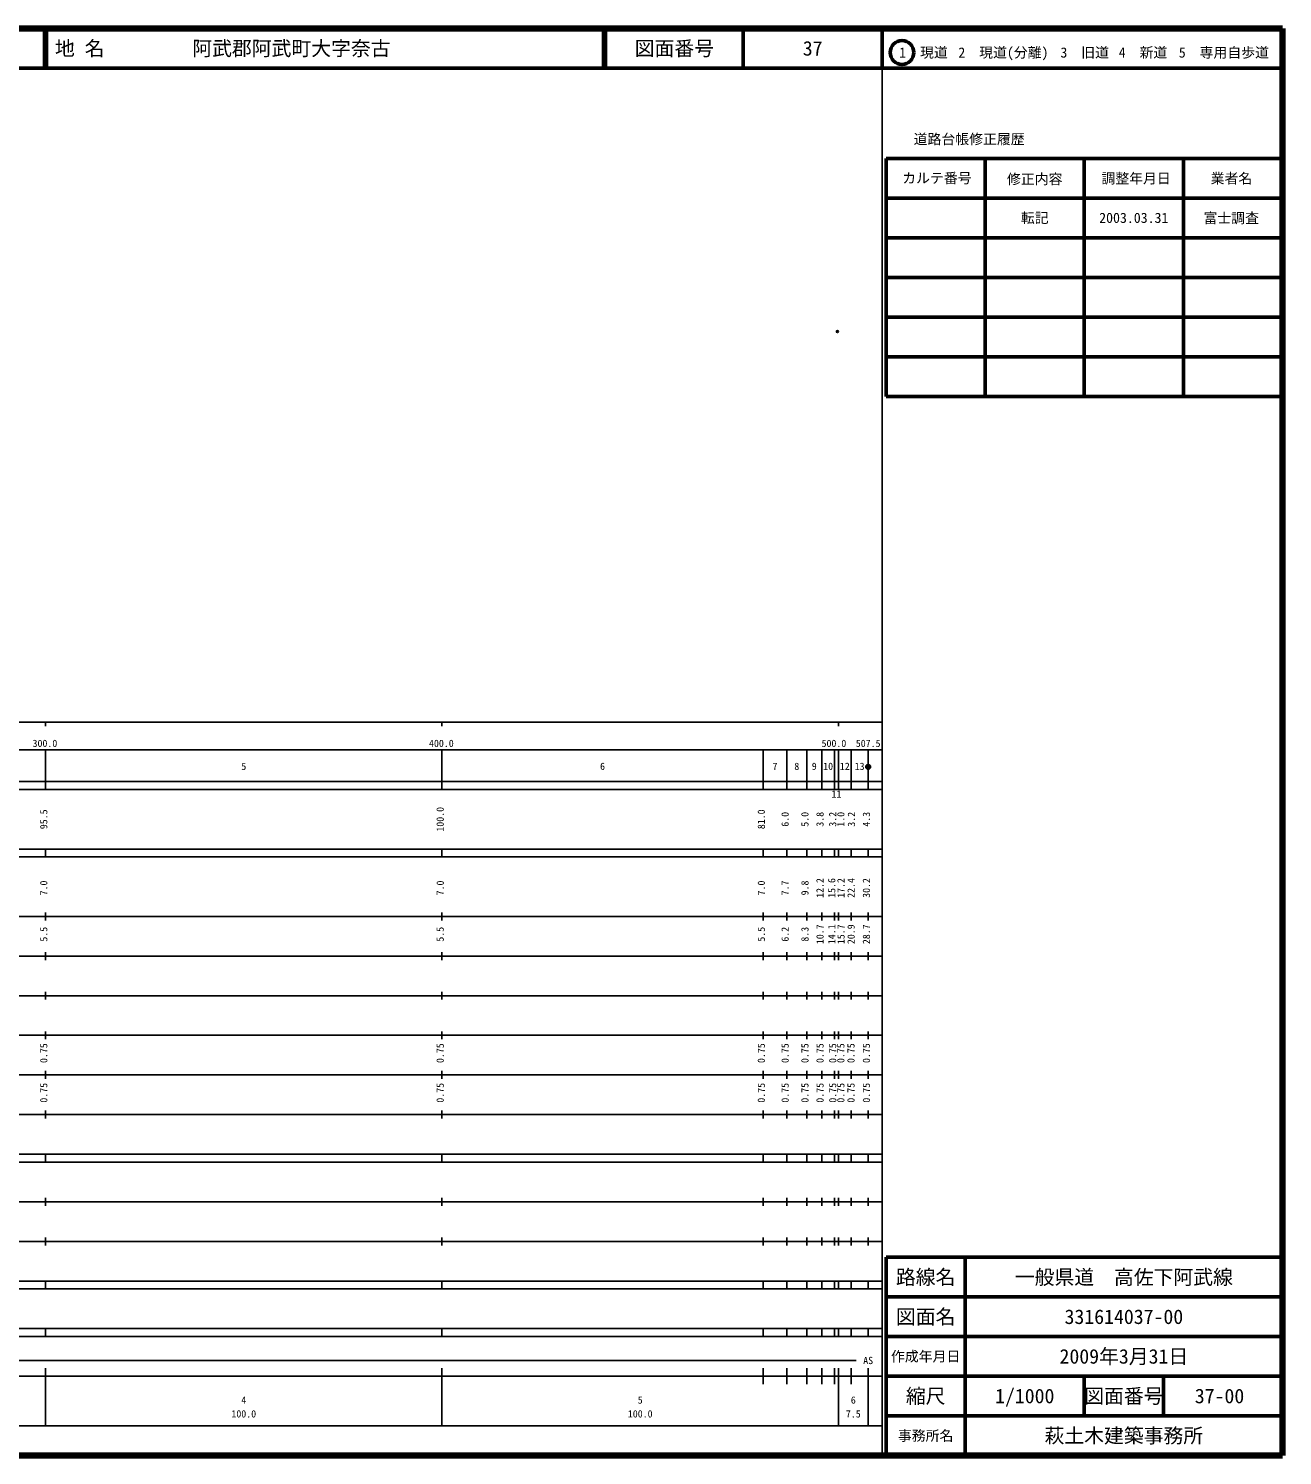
# Model space of a CAD drawing. Units: millimetres on the paper. Extents: x 40 to 680, y 20 to 380.
# Drawn here: x 363.7 to 680, y 20 to 380 of the extents above; entities that cross this region are included whole.
import ezdxf
from ezdxf.enums import TextEntityAlignment as Align

# ---------------------------------------------------------------- set-up
doc = ezdxf.new("R2010")
doc.units = ezdxf.units.MM
doc.header["$PDMODE"] = 32
doc.header["$PDSIZE"] = 0.5
doc.layers.add('M-OTRS', color=6, linetype='Continuous')
doc.layers.add('M-TTL-TXT', color=7, linetype='Continuous')
for name, color, linetype, lineweight in [('M-TTL', 2, 'Continuous', 140), ('M-TTL-BAND', 7, 'Continuous', 25), ('M-TTL-FRAM', 2, 'Continuous', 50), ('M-TTL-LINE', 7, 'Continuous', 50)]:
    doc.layers.add(name, color=color, linetype=linetype, lineweight=lineweight)
doc.styles.add('ＭＳ ゴシック', font='')
doc.styles.get('ＭＳ ゴシック').set_extended_font_data('MS Gothic')

msp = doc.modelspace()

# ---------------------------------------------------------------- hatches: boundary and pattern name
at = {"layer": 'M-TTL-BAND'}
msp.add_hatch(color=256, dxfattribs=at).paths.add_polyline_path([(576.097, 193.727), (576.097, 193.75), (576.095, 193.774), (576.093, 193.797), (576.09, 193.821), (576.085, 193.844), (576.08, 193.867), (576.074, 193.89), (576.068, 193.912), (576.06, 193.934), (576.051, 193.956), (576.042, 193.978), (576.032, 193.999), (576.021, 194.02), (576.009, 194.04), (575.996, 194.06), (575.982, 194.079), (575.968, 194.098), (575.953, 194.116), (575.938, 194.134), (575.921, 194.151), (575.904, 194.167), (575.887, 194.183), (575.868, 194.198), (575.85, 194.212), (575.83, 194.226), (575.811, 194.238), (575.79, 194.25), (575.769, 194.261), (575.748, 194.272), (575.727, 194.281), (575.705, 194.29), (575.682, 194.297), (575.66, 194.304), (575.637, 194.31), (575.614, 194.315), (575.591, 194.319), (575.568, 194.323), (575.544, 194.325), (575.521, 194.326), (575.497, 194.327), (575.473, 194.326), (575.45, 194.325), (575.426, 194.323), (575.403, 194.319), (575.38, 194.315), (575.357, 194.31), (575.334, 194.304), (575.312, 194.297), (575.289, 194.29), (575.267, 194.281), (575.246, 194.272), (575.225, 194.261), (575.204, 194.25), (575.184, 194.238), (575.164, 194.226), (575.144, 194.212), (575.126, 194.198), (575.107, 194.183), (575.09, 194.167), (575.073, 194.151), (575.056, 194.134), (575.041, 194.116), (575.026, 194.098), (575.012, 194.079), (574.998, 194.06), (574.985, 194.04), (574.974, 194.02), (574.962, 193.999), (574.952, 193.978), (574.943, 193.956), (574.934, 193.934), (574.926, 193.912), (574.92, 193.89), (574.914, 193.867), (574.909, 193.844), (574.904, 193.821), (574.901, 193.797), (574.899, 193.774), (574.897, 193.75), (574.897, 193.727), (574.897, 193.703), (574.899, 193.68), (574.901, 193.656), (574.904, 193.633), (574.909, 193.61), (574.914, 193.587), (574.92, 193.564), (574.926, 193.541), (574.934, 193.519), (574.943, 193.497), (574.952, 193.475), (574.962, 193.454), (574.974, 193.433), (574.985, 193.413), (574.998, 193.393), (575.012, 193.374), (575.026, 193.355), (575.041, 193.337), (575.056, 193.319), (575.073, 193.302), (575.09, 193.286), (575.107, 193.27), (575.126, 193.255), (575.144, 193.241), (575.164, 193.228), (575.184, 193.215), (575.204, 193.203), (575.225, 193.192), (575.246, 193.182), (575.267, 193.172), (575.289, 193.164), (575.312, 193.156), (575.334, 193.149), (575.357, 193.143), (575.38, 193.138), (575.403, 193.134), (575.426, 193.131), (575.45, 193.129), (575.473, 193.127), (575.497, 193.127), (575.521, 193.127), (575.544, 193.129), (575.568, 193.131), (575.591, 193.134), (575.614, 193.138), (575.637, 193.143), (575.66, 193.149), (575.682, 193.156), (575.705, 193.164), (575.727, 193.172), (575.748, 193.182), (575.769, 193.192), (575.79, 193.203), (575.811, 193.215), (575.83, 193.228), (575.85, 193.241), (575.868, 193.255), (575.887, 193.27), (575.904, 193.286), (575.921, 193.302), (575.938, 193.319), (575.953, 193.337), (575.968, 193.355), (575.982, 193.374), (575.996, 193.393), (576.009, 193.413), (576.021, 193.433), (576.032, 193.454), (576.042, 193.475), (576.051, 193.497), (576.06, 193.519), (576.068, 193.541), (576.074, 193.564), (576.08, 193.587), (576.085, 193.61), (576.09, 193.633), (576.093, 193.656), (576.095, 193.68), (576.097, 193.703)])

# ---------------------------------------------------------------- linework, layer by layer
at = {"layer": 'M-OTRS'}
msp.add_point((567.724, 303.543), dxfattribs=at)
at = {"layer": 'M-TTL'}
for p, q in [((680, 380), (40, 380)), ((680, 20), (680, 380)), ((40, 20), (680, 20))]:
    msp.add_line(p, q, dxfattribs=at)
at = {"layer": 'M-TTL-BAND'}
for p, q in [((579, 20), (579, 370)), ((40, 205), (579, 205)), ((368, 205), (368, 204)), ((468, 205), (468, 204)), ((568, 205), (568, 204)), ((68, 198), (579, 198)), ((368, 188), (368, 198)), ((468, 188), (468, 198)), ((549, 188), (549, 198)), ((555, 188), (555, 198)), ((560, 188), (560, 198)), ((563.8, 188), (563.8, 198)), ((567, 188), (567, 198)), ((568, 188), (568, 198)), ((571.2, 188), (571.2, 198)), ((575.5, 188), (575.5, 198)), ((40, 190), (579, 190)), ((40, 188), (579, 188)), ((40, 173), (579, 173)), ((368, 171), (368, 173)), ((468, 171), (468, 173)), ((549, 171), (549, 173)), ((555, 171), (555, 173)), ((560, 171), (560, 173)), ((563.8, 171), (563.8, 173)), ((567, 171), (567, 173)), ((568, 171), (568, 173)), ((571.2, 171), (571.2, 173)), ((575.5, 171), (575.5, 173)), ((40, 171), (579, 171)), ((40, 156), (579, 156)), ((368, 155), (368, 157)), ((468, 155), (468, 157)), ((549, 155), (549, 157)), ((555, 155), (555, 157)), ((560, 155), (560, 157)), ((563.8, 155), (563.8, 157)), ((567, 155), (567, 157)), ((568, 155), (568, 157)), ((571.2, 155), (571.2, 157)), ((575.5, 155), (575.5, 157)), ((46, 146), (579, 146)), ((368, 145), (368, 147)), ((468, 145), (468, 147)), ((549, 145), (549, 147)), ((555, 145), (555, 147)), ((560, 145), (560, 147)), ((563.8, 145), (563.8, 147)), ((567, 145), (567, 147)), ((568, 145), (568, 147)), ((571.2, 145), (571.2, 147)), ((575.5, 145), (575.5, 147)), ((368, 135), (368, 137)), ((468, 135), (468, 137)), ((549, 135), (549, 137)), ((555, 135), (555, 137)), ((560, 135), (560, 137)), ((563.8, 135), (563.8, 137)), ((567, 135), (567, 137)), ((568, 135), (568, 137)), ((571.2, 135), (571.2, 137)), ((575.5, 135), (575.5, 137)), ((52, 136), (579, 136)), ((46, 126), (579, 126)), ((368, 125), (368, 127)), ((468, 125), (468, 127)), ((549, 125), (549, 127)), ((555, 125), (555, 127)), ((560, 125), (560, 127)), ((563.8, 125), (563.8, 127)), ((567, 125), (567, 127)), ((568, 125), (568, 127)), ((571.2, 125), (571.2, 127)), ((575.5, 125), (575.5, 127)), ((52, 116), (579, 116)), ((368, 115), (368, 117)), ((468, 115), (468, 117)), ((549, 115), (549, 117)), ((555, 115), (555, 117)), ((560, 115), (560, 117)), ((563.8, 115), (563.8, 117)), ((567, 115), (567, 117)), ((568, 115), (568, 117)), ((571.2, 115), (571.2, 117)), ((575.5, 115), (575.5, 117)), ((46, 106), (579, 106)), ((368, 105), (368, 107)), ((468, 105), (468, 107)), ((549, 105), (549, 107)), ((555, 105), (555, 107)), ((560, 105), (560, 107)), ((563.8, 105), (563.8, 107)), ((567, 105), (567, 107)), ((568, 105), (568, 107)), ((571.2, 105), (571.2, 107)), ((575.5, 105), (575.5, 107)), ((40, 96), (579, 96)), ((40, 94), (579, 94)), ((368, 94), (368, 96)), ((468, 94), (468, 96)), ((549, 94), (549, 96)), ((555, 94), (555, 96)), ((560, 94), (560, 96)), ((563.8, 94), (563.8, 96)), ((567, 94), (567, 96)), ((568, 94), (568, 96)), ((571.2, 94), (571.2, 96)), ((575.5, 94), (575.5, 96)), ((49, 84), (579, 84)), ((368, 83), (368, 85)), ((468, 83), (468, 85)), ((549, 83), (549, 85)), ((555, 83), (555, 85)), ((560, 83), (560, 85)), ((563.8, 83), (563.8, 85)), ((567, 83), (567, 85)), ((568, 83), (568, 85)), ((571.2, 83), (571.2, 85)), ((575.5, 83), (575.5, 85)), ((40, 74), (579, 74)), ((368, 73), (368, 75)), ((468, 73), (468, 75)), ((549, 73), (549, 75)), ((555, 73), (555, 75)), ((560, 73), (560, 75)), ((563.8, 73), (563.8, 75)), ((567, 73), (567, 75)), ((568, 73), (568, 75)), ((571.2, 73), (571.2, 75)), ((575.5, 73), (575.5, 75)), ((40, 64), (579, 64)), ((40, 62), (579, 62)), ((368, 62), (368, 64)), ((468, 62), (468, 64)), ((549, 62), (549, 64)), ((555, 62), (555, 64)), ((560, 62), (560, 64)), ((563.8, 62), (563.8, 64)), ((567, 62), (567, 64)), ((568, 62), (568, 64)), ((571.2, 62), (571.2, 64)), ((575.5, 62), (575.5, 64)), ((40, 52), (579, 52)), ((368, 50), (368, 52)), ((468, 50), (468, 52)), ((549, 50), (549, 52)), ((555, 50), (555, 52)), ((560, 50), (560, 52)), ((563.8, 50), (563.8, 52)), ((567, 50), (567, 52)), ((568, 50), (568, 52)), ((571.2, 50), (571.2, 52)), ((575.5, 50), (575.5, 52)), ((40, 50), (579, 50)), ((71, 44), (572.5, 44)), ((40, 40), (579, 40)), ((368, 27.5), (368, 42)), ((468, 27.5), (468, 42)), ((549, 38), (549, 42)), ((555, 38), (555, 42)), ((560, 38), (560, 42)), ((563.8, 38), (563.8, 42)), ((567, 38), (567, 42)), ((568, 27.5), (568, 42)), ((571.2, 38), (571.2, 42)), ((575.5, 27.5), (575.5, 42)), ((68, 27.5), (579, 27.5))]:
    msp.add_line(p, q, dxfattribs=at)
msp.add_circle((575.497, 193.727), 0.6, dxfattribs=at)
at = {"layer": 'M-TTL-FRAM'}
for p, q in [((580, 347.197), (580, 287.197)), ((580, 347.197), (680, 347.197)), ((580, 287.197), (680, 287.197)), ((680, 70), (580, 70)), ((580, 70), (580, 20))]:
    msp.add_line(p, q, dxfattribs=at)
at = {"layer": 'M-TTL-LINE'}
for p, q in [((367.75, 380), (367.75, 370)), ((368.25, 380), (368.25, 370)), ((508.747, 380), (508.747, 370)), ((509.247, 380), (509.247, 370)), ((543.997, 380), (543.997, 370)), ((579, 380), (579, 370)), ((40, 370), (680, 370)), ((605, 347.197), (605, 287.197)), ((630, 347.197), (630, 287.197)), ((655, 347.197), (655, 287.197)), ((580, 337.197), (680, 337.197)), ((580, 327.197), (680, 327.197)), ((580, 317.197), (680, 317.197)), ((580, 307.197), (680, 307.197)), ((580, 297.197), (680, 297.197)), ((600, 70), (600, 20)), ((680, 60), (580, 60)), ((680, 50), (580, 50)), ((680, 40), (580, 40)), ((630, 40), (630, 30)), ((650, 40), (650, 30)), ((680, 30), (580, 30))]:
    msp.add_line(p, q, dxfattribs=at)
msp.add_circle((584.031, 373.958), 3, dxfattribs=at)

# ---------------------------------------------------------------- texts
at = {"layer": 'M-TTL-BAND', "style": 'ＭＳ ゴシック'}
for s, p in [('300.0', (367.844, 198.195)), ('400.0', (467.844, 198.195)), ('500.0', (566.862, 198.195)), ('507.5', (575.5, 198.195)), ('5', (418, 192.405)), ('6', (508.5, 192.405)), ('7', (552, 192.405)), ('8', (557.5, 192.405)), ('9', (561.9, 192.405)), ('10', (565.4, 192.405)), ('12', (569.6, 192.405)), ('13', (573.35, 192.405)), ('11', (567.5, 185.415)), ('AS', (575.5, 42.5)), ('4', (418, 32.523)), ('5', (518, 32.523)), ('6', (571.75, 32.523)), ('100.0', (418, 29.033)), ('100.0', (518, 29.033)), ('7.5', (571.75, 29.033))]:
    msp.add_text(s, height=1.833, dxfattribs=at).set_placement(p, align=Align.BOTTOM_CENTER)
for s, p in [('95.5', (369, 180.5)), ('100.0', (469, 180.5)), ('81.0', (550, 180.5)), ('6.0', (556, 180.5)), ('5.0', (561, 180.5)), ('3.8', (564.8, 180.5)), ('3.2', (568, 180.5)), ('1.0', (570.059, 180.5)), ('3.2', (572.717, 180.5)), ('4.3', (576.5, 180.5)), ('7.0', (369, 163.174)), ('7.0', (469, 163.174)), ('7.0', (550, 163.174)), ('7.7', (556, 163.174)), ('9.8', (561, 163.174)), ('12.2', (564.8, 163.174)), ('15.6', (567.759, 163.174)), ('17.2', (570.097, 163.174)), ('22.4', (572.643, 163.174)), ('30.2', (576.5, 163.174)), ('5.5', (369, 151.5)), ('5.5', (469, 151.5)), ('5.5', (550, 151.5)), ('6.2', (556, 151.5)), ('8.3', (561, 151.5)), ('10.7', (564.8, 151.5)), ('14.1', (567.759, 151.5)), ('15.7', (570.097, 151.5)), ('20.9', (572.643, 151.5)), ('28.7', (576.5, 151.5)), ('0.75', (369, 121.5)), ('0.75', (469, 121.5)), ('0.75', (550, 121.5)), ('0.75', (556, 121.5)), ('0.75', (561, 121.5)), ('0.75', (564.8, 121.5)), ('0.75', (568, 121.5)), ('0.75', (570.059, 121.5)), ('0.75', (572.614, 121.5)), ('0.75', (576.5, 121.5)), ('0.75', (369, 111.5)), ('0.75', (469, 111.5)), ('0.75', (550, 111.5)), ('0.75', (556, 111.5)), ('0.75', (561, 111.5)), ('0.75', (564.8, 111.5)), ('0.75', (568, 111.5)), ('0.75', (570.059, 111.5)), ('0.75', (572.614, 111.5)), ('0.75', (576.5, 111.5))]:
    msp.add_text(s, height=1.833, rotation=90, dxfattribs=at).set_placement(p, align=Align.BOTTOM_CENTER)
at = {"layer": 'M-TTL-TXT', "style": 'ＭＳ ゴシック'}
for s, p in [('地 名', (370.38, 375)), ('阿武郡阿武町大字奈古', (405.024, 375))]:
    msp.add_text(s, height=3.666, dxfattribs=at).set_placement(p, align=Align.MIDDLE_LEFT)
for s, height, p in [('図面番号', 3.666, (526.622, 375)), ('37', 3.666, (561.497, 375)), ('1\u3000現道', 2.566, (589.448, 373.958)), ('2\u3000現道(分離)', 2.566, (609.619, 373.958)), ('3\u3000旧道', 2.566, (630.121, 373.958)), ('4\u3000新道', 2.566, (644.824, 373.958)), ('5\u3000専用自歩道', 2.566, (665.228, 373.958)), ('道路台帳修正履歴', 2.566, (600.968, 352.113)), ('カルテ番号', 2.566, (592.839, 342.277)), ('修正内容', 2.566, (617.509, 342.023)), ('調整年月日', 2.566, (643.089, 342.197)), ('業者名', 2.566, (667.134, 342.197)), ('転記', 2.566, (617.5, 332.245)), ('2003.03.31', 2.566, (642.5, 332.245)), ('富士調査', 2.566, (667.077, 332.189)), ('路線名', 3.666, (590, 65)), ('路線名', 3.666, (590, 65)), ('一般県道\u3000高佐下阿武線', 3.666, (640, 65)), ('図面名', 3.666, (590, 55)), ('図面名', 3.666, (590, 55)), ('331614037-00', 3.666, (640, 55)), ('2009年3月31日', 3.666, (640, 45)), ('作成年月日', 2.566, (590, 45)), ('作成年月日', 2.566, (590, 45)), ('縮尺', 3.666, (590, 35)), ('縮尺', 3.666, (590, 35)), ('1/1000', 3.666, (615, 35)), ('図面番号', 3.666, (640, 35)), ('図面番号', 3.666, (640, 35)), ('37-00', 3.666, (664.125, 35)), ('事務所名', 2.566, (590, 25)), ('事務所名', 2.566, (590, 25)), ('萩土木建築事務所', 3.666, (640, 25))]:
    msp.add_text(s, height=height, dxfattribs=at).set_placement(p, align=Align.MIDDLE_CENTER)

doc.saveas('drawing.dxf')
